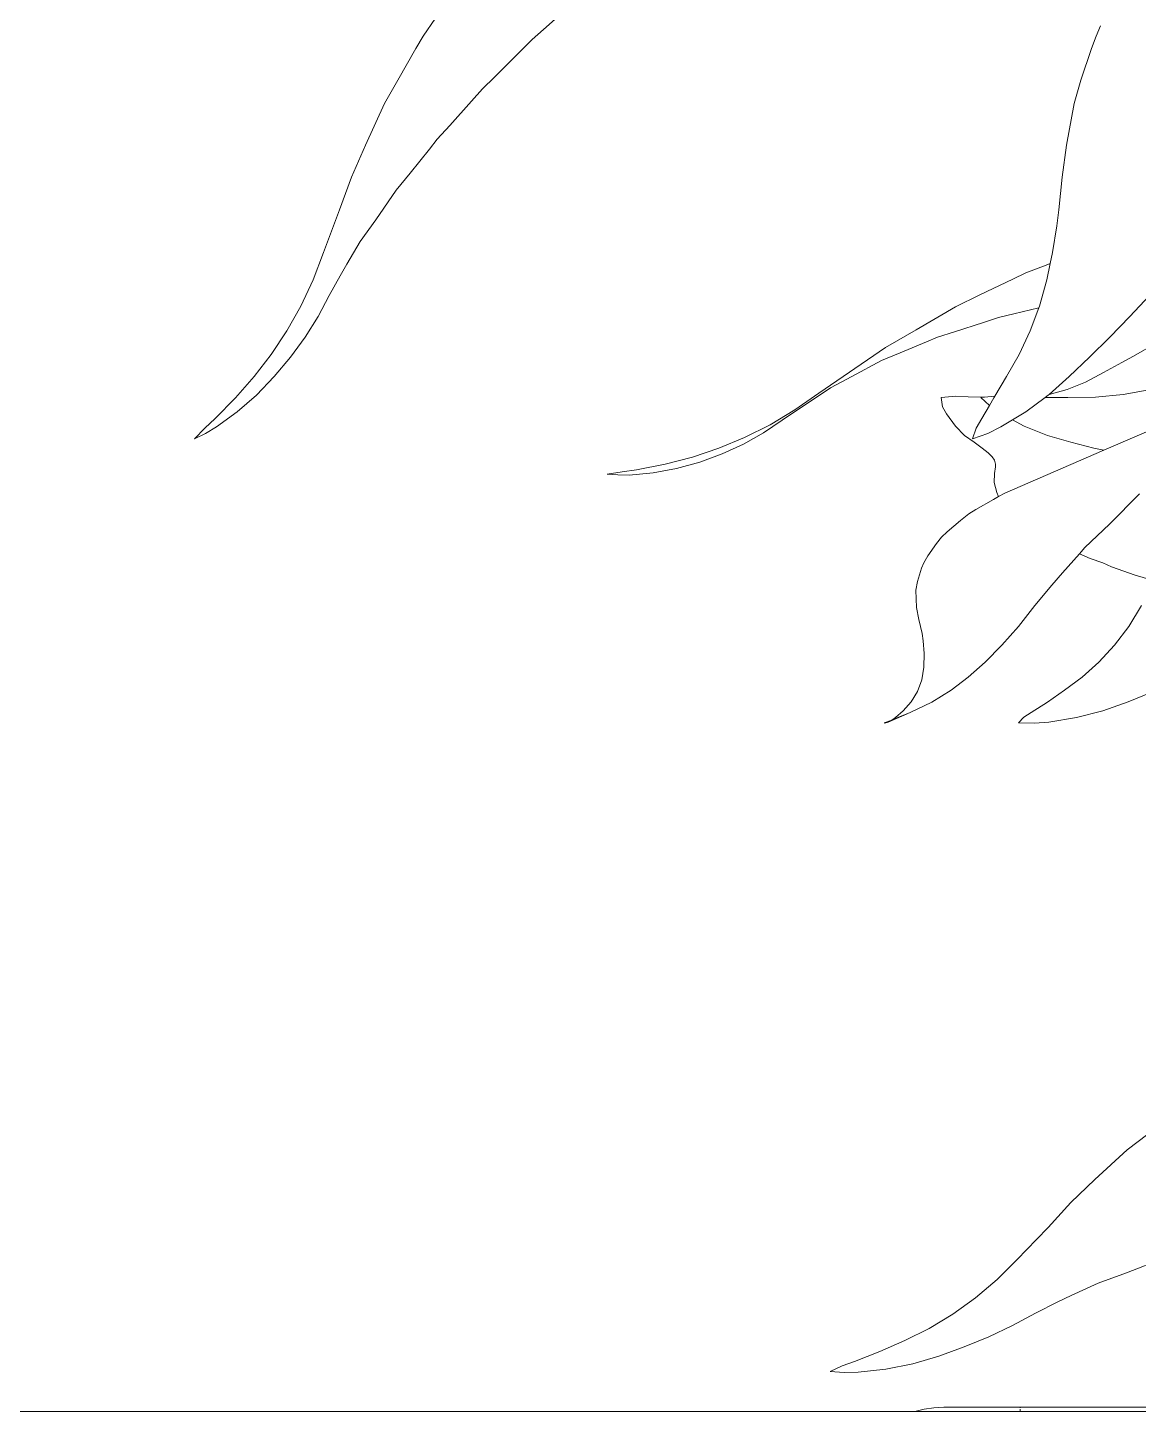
# Model space of a CAD drawing. Header units: metres. Extents: x 12.2 to 77.2, y 18.8 to 35.5.
# Drawn here: x 57.7672 to 58.0018, y 20.7565 to 21.0487 of the extents above; entities that cross this region are included whole.
import ezdxf

# ---------------------------------------------------------------- set-up
doc = ezdxf.new("R2010")
doc.units = ezdxf.units.M
doc.layers.add('0inne_gulv', color=7, linetype='Continuous', lineweight=13)

# ---------------------------------------------------------------- blocks, each defined once
blk = doc.blocks.new('One bedroom house ls')
for p, q in [((4.40676, -2.92611), (4.40124, -2.93104)), ((4.37582, -2.93243), (4.37841, -2.92869)), ((4.51796, -2.93243), (4.51891, -2.9303)), ((4.37425, -2.9351), (4.37582, -2.93243)), ((4.39596, -2.93606), (4.3988, -2.93316)), ((4.40124, -2.93104), (4.3988, -2.93316)), ((4.51694, -2.9351), (4.51796, -2.93243)), ((4.37425, -2.9351), (4.37043, -2.94176)), ((4.39088, -2.94111), (4.39596, -2.93606)), ((4.51694, -2.9351), (4.51473, -2.94176)), ((4.37043, -2.94176), (4.36766, -2.94671)), ((4.38834, -2.94357), (4.39088, -2.94111)), ((4.51473, -2.94176), (4.51334, -2.94671)), ((4.38605, -2.9462), (4.38834, -2.94357)), ((4.36766, -2.94671), (4.36364, -2.95546)), ((4.38147, -2.9513), (4.38605, -2.9462)), ((4.51334, -2.94671), (4.51166, -2.95546)), ((4.38147, -2.9513), (4.37876, -2.95423)), ((4.36364, -2.95546), (4.36065, -2.96221)), ((4.37309, -2.96141), (4.37712, -2.95635)), ((4.37876, -2.95423), (4.37712, -2.95635)), ((4.51166, -2.95546), (4.51077, -2.96221)), ((4.35814, -2.96911), (4.36065, -2.96221)), ((4.37013, -2.96501), (4.37309, -2.96141)), ((4.5101, -2.96911), (4.51077, -2.96221)), ((4.36578, -2.97127), (4.37013, -2.96501)), ((4.35688, -2.97252), (4.35814, -2.96911)), ((4.36249, -2.97581), (4.36578, -2.97127)), ((4.50965, -2.97252), (4.5101, -2.96911)), ((4.35688, -2.97252), (4.35475, -2.97814)), ((4.50965, -2.97252), (4.50872, -2.97814)), ((4.35969, -2.98059), (4.36249, -2.97581)), ((4.35255, -2.98392), (4.35475, -2.97814)), ((4.50825, -2.98049), (4.50872, -2.97814)), ((4.35598, -2.98722), (4.3583, -2.98304)), ((4.3583, -2.98304), (4.35969, -2.98059)), ((4.50035, -2.98378), (4.50313, -2.98245)), ((4.50313, -2.98245), (4.50738, -2.98082)), ((4.50738, -2.98082), (4.50825, -2.98049)), ((4.50756, -2.98392), (4.50825, -2.98049)), ((4.34997, -2.98945), (4.35255, -2.98392)), ((4.50035, -2.98378), (4.49342, -2.9871)), ((4.50601, -2.98945), (4.50756, -2.98392)), ((4.35598, -2.98722), (4.3536, -2.99166)), ((4.49342, -2.9871), (4.48827, -2.98959)), ((4.52923, -2.98722), (4.52507, -2.99166)), ((4.34702, -2.99471), (4.34997, -2.98945)), ((4.35086, -2.99602), (4.3536, -2.99166)), ((4.48827, -2.98959), (4.47991, -2.99446)), ((4.49416, -2.99291), (4.4973, -2.99187)), ((4.4973, -2.99187), (4.50057, -2.99112)), ((4.50057, -2.99112), (4.50586, -2.98985)), ((4.50403, -2.99471), (4.50586, -2.98985)), ((4.50586, -2.98985), (4.50601, -2.98945)), ((4.52084, -2.99602), (4.52507, -2.99166)), ((4.34371, -2.99967), (4.34702, -2.99471)), ((4.47991, -2.99446), (4.47347, -2.99822)), ((4.48802, -2.9949), (4.48447, -2.99602)), ((4.48802, -2.9949), (4.49416, -2.99291)), ((4.50167, -2.99967), (4.50403, -2.99471)), ((4.34777, -3.00026), (4.35086, -2.99602)), ((4.47658, -2.99934), (4.48215, -2.99701)), ((4.48447, -2.99602), (4.48215, -2.99701)), ((4.51656, -3.00026), (4.52084, -2.99602)), ((4.52585, -3.00003), (4.531, -2.99711)), ((4.34371, -2.99967), (4.34008, -3.00434)), ((4.34777, -3.00026), (4.34435, -3.00435)), ((4.47347, -2.99822), (4.4594, -3.00788)), ((4.4726, -3.00098), (4.47658, -2.99934)), ((4.50167, -2.99967), (4.49901, -3.00434)), ((4.51656, -3.00026), (4.51225, -3.00435)), ((4.56503, -3.00024), (4.5196, -3.01989)), ((4.5234, -3.00139), (4.52585, -3.00003)), ((4.46637, -3.0043), (4.4726, -3.00098)), ((4.51569, -3.00553), (4.51951, -3.0035)), ((4.5234, -3.00139), (4.51951, -3.0035)), ((4.34008, -3.00434), (4.33615, -3.00883)), ((4.34435, -3.00435), (4.34061, -3.00825)), ((4.46182, -3.00669), (4.46637, -3.0043)), ((4.49901, -3.00434), (4.49657, -3.00849)), ((4.51225, -3.00435), (4.508, -3.00812)), ((4.51182, -3.00709), (4.51569, -3.00553)), ((4.3319, -3.0132), (4.33615, -3.00883)), ((4.34061, -3.00825), (4.33655, -3.0118)), ((4.46182, -3.00669), (4.45163, -3.01353)), ((4.45432, -3.0114), (4.4594, -3.00788)), ((4.48521, -3.00877), (4.48832, -3.00847)), ((4.48521, -3.00877), (4.48552, -3.01071)), ((4.4909, -3.00859), (4.48832, -3.00847)), ((4.4909, -3.00859), (4.49434, -3.0087)), ((4.49359, -3.00877), (4.49434, -3.0087)), ((4.49359, -3.00877), (4.4954, -3.01049)), ((4.49434, -3.0087), (4.49657, -3.00849)), ((4.4954, -3.01049), (4.49637, -3.00883)), ((4.49657, -3.00849), (4.49637, -3.00883)), ((4.50717, -3.00876), (4.50308, -3.0118)), ((4.50785, -3.00825), (4.50717, -3.00876)), ((4.51199, -3.00879), (4.50717, -3.00876)), ((4.508, -3.00812), (4.50785, -3.00825)), ((4.508, -3.00812), (4.51182, -3.00709)), ((4.51782, -3.00868), (4.51199, -3.00879)), ((4.51782, -3.00868), (4.52365, -3.00813)), ((4.52365, -3.00813), (4.52948, -3.00709)), ((4.33214, -3.01499), (4.33655, -3.0118)), ((4.44908, -3.01452), (4.45432, -3.0114)), ((4.48635, -3.01223), (4.48552, -3.01071)), ((4.48635, -3.01223), (4.48822, -3.01479)), ((4.4938, -3.0132), (4.4954, -3.01049)), ((4.5003, -3.01349), (4.50308, -3.0118)), ((4.32753, -3.01748), (4.3297, -3.01524)), ((4.3319, -3.0132), (4.3297, -3.01524)), ((4.33214, -3.01499), (4.32985, -3.01634)), ((4.44371, -3.01721), (4.44908, -3.01452)), ((4.45163, -3.01353), (4.44768, -3.01622)), ((4.49018, -3.01676), (4.48822, -3.01479)), ((4.49187, -3.01748), (4.4926, -3.01524)), ((4.4938, -3.0132), (4.4926, -3.01524)), ((4.49784, -3.01499), (4.49509, -3.01634)), ((4.49784, -3.01499), (4.5003, -3.01349)), ((4.5003, -3.01349), (4.50275, -3.01479)), ((4.50765, -3.01676), (4.50275, -3.01479)), ((4.32753, -3.01748), (4.32985, -3.01634)), ((4.43824, -3.01949), (4.44371, -3.01721)), ((4.44346, -3.0186), (4.44768, -3.01622)), ((4.49218, -3.01822), (4.49018, -3.01676)), ((4.49187, -3.01748), (4.49509, -3.01634)), ((4.49387, -3.01943), (4.49218, -3.01822)), ((4.51263, -3.01822), (4.50765, -3.01676)), ((4.5175, -3.01943), (4.51263, -3.01822)), ((4.43824, -3.01949), (4.43267, -3.02134)), ((4.43896, -3.02067), (4.43423, -3.0224)), ((4.43896, -3.02067), (4.44346, -3.0186)), ((4.49387, -3.01943), (4.49516, -3.02046)), ((4.49516, -3.02046), (4.49602, -3.02132)), ((4.5196, -3.01989), (4.49867, -3.02895)), ((4.5175, -3.01943), (4.5196, -3.01989)), ((4.42088, -3.02403), (4.41786, -3.02444)), ((4.42088, -3.02403), (4.4269, -3.02285)), ((4.42932, -3.02378), (4.42436, -3.0247)), ((4.43267, -3.02134), (4.4269, -3.02285)), ((4.43423, -3.0224), (4.42932, -3.02378)), ((4.49646, -3.02199), (4.49602, -3.02132)), ((4.49646, -3.02199), (4.49669, -3.02282)), ((4.49671, -3.02342), (4.49647, -3.02482)), ((4.49669, -3.02282), (4.49671, -3.02342)), ((4.41467, -3.02499), (4.41786, -3.02444)), ((4.41467, -3.02499), (4.41692, -3.02513)), ((4.41935, -3.02515), (4.41692, -3.02513)), ((4.41935, -3.02515), (4.42436, -3.0247)), ((4.49647, -3.02482), (4.49644, -3.02674)), ((4.49644, -3.02674), (4.49696, -3.02885)), ((4.49625, -3.03031), (4.49735, -3.02969)), ((4.49696, -3.02885), (4.49735, -3.02969)), ((4.49735, -3.02969), (4.49867, -3.02895)), ((4.52076, -3.03548), (4.52709, -3.02908)), ((4.49253, -3.03244), (4.49103, -3.03332)), ((4.49253, -3.03244), (4.49625, -3.03031)), ((4.4893, -3.03473), (4.48652, -3.03712)), ((4.49103, -3.03332), (4.4893, -3.03473)), ((4.51557, -3.04047), (4.52076, -3.03548)), ((4.4853, -3.03824), (4.48423, -3.03961)), ((4.48652, -3.03712), (4.4853, -3.03824)), ((4.48242, -3.04221), (4.48423, -3.03961)), ((4.51441, -3.04178), (4.51557, -3.04047)), ((4.48108, -3.04483), (4.48155, -3.04365)), ((4.48155, -3.04365), (4.48242, -3.04221)), ((4.51082, -3.0458), (4.51441, -3.04178)), ((4.51672, -3.04278), (4.51441, -3.04178)), ((4.51937, -3.04371), (4.51672, -3.04278)), ((4.52123, -3.04452), (4.51937, -3.04371)), ((4.52123, -3.04452), (4.52619, -3.04629)), ((4.48108, -3.04483), (4.48025, -3.04759)), ((4.50857, -3.04842), (4.51082, -3.0458)), ((4.52957, -3.04724), (4.52619, -3.04629)), ((4.48025, -3.04759), (4.4799, -3.04948)), ((4.4799, -3.04948), (4.48001, -3.0531)), ((4.50502, -3.0527), (4.50857, -3.04842)), ((4.48001, -3.0531), (4.4805, -3.05564)), ((4.50502, -3.0527), (4.50156, -3.05709)), ((4.52757, -3.0527), (4.52486, -3.05709)), ((4.48122, -3.0586), (4.4805, -3.05564)), ((4.48144, -3.06015), (4.48122, -3.0586)), ((4.49804, -3.06109), (4.50156, -3.05709)), ((4.52185, -3.06109), (4.52486, -3.05709)), ((4.48144, -3.06015), (4.48161, -3.06282)), ((4.49451, -3.06467), (4.49804, -3.06109)), ((4.51855, -3.06467), (4.52185, -3.06109)), ((4.48158, -3.06573), (4.48161, -3.06282)), ((4.49451, -3.06467), (4.49095, -3.06783)), ((4.51855, -3.06467), (4.515, -3.06783)), ((4.48112, -3.0684), (4.48158, -3.06573)), ((4.49095, -3.06783), (4.48731, -3.07058)), ((4.515, -3.06783), (4.51127, -3.07058)), ((4.47888, -3.07305), (4.48021, -3.07085)), ((4.48021, -3.07085), (4.48112, -3.0684)), ((4.48731, -3.07058), (4.48324, -3.07307)), ((4.51127, -3.07058), (4.50768, -3.07307)), ((4.5247, -3.07305), (4.53004, -3.07085)), ((4.47888, -3.07305), (4.47722, -3.07494)), ((4.47866, -3.07532), (4.48324, -3.07307)), ((4.50424, -3.07532), (4.50768, -3.07307)), ((4.5247, -3.07305), (4.51938, -3.07494)), ((4.47866, -3.07532), (4.47404, -3.07732)), ((4.47478, -3.07687), (4.4762, -3.0763)), ((4.47478, -3.07687), (4.47559, -3.07637)), ((4.47722, -3.07494), (4.47559, -3.07637)), ((4.47866, -3.07532), (4.4762, -3.0763)), ((4.50155, -3.0775), (4.50268, -3.0763)), ((4.50424, -3.07532), (4.50268, -3.0763)), ((4.50795, -3.07732), (4.51382, -3.07637)), ((4.51938, -3.07494), (4.51382, -3.07637)), ((4.4732, -3.0775), (4.47478, -3.07687)), ((4.4732, -3.0775), (4.47335, -3.07753)), ((4.47404, -3.07732), (4.47335, -3.07753)), ((4.50155, -3.0775), (4.50496, -3.07753)), ((4.50795, -3.07732), (4.50496, -3.07753)), ((4.52885, -3.16434), (4.52451, -3.16765)), ((4.52451, -3.16765), (4.51766, -3.17389)), ((4.51766, -3.17389), (4.51258, -3.17879)), ((4.5078, -3.18402), (4.51258, -3.17879)), ((4.50538, -3.18659), (4.5078, -3.18402)), ((4.50538, -3.18659), (4.5013, -3.19077)), ((4.52439, -3.19364), (4.5323, -3.19051)), ((4.49703, -3.19503), (4.5013, -3.19077)), ((4.51836, -3.19578), (4.52439, -3.19364)), ((4.49249, -3.1989), (4.49703, -3.19503)), ((4.51268, -3.19837), (4.51836, -3.19578)), ((4.48772, -3.20234), (4.49249, -3.1989)), ((4.50985, -3.19973), (4.51268, -3.19837)), ((4.48272, -3.20534), (4.48772, -3.20234)), ((4.50516, -3.20211), (4.50032, -3.20472)), ((4.50516, -3.20211), (4.50985, -3.19973)), ((4.49529, -3.2071), (4.50032, -3.20472)), ((4.47756, -3.20792), (4.4723, -3.21025)), ((4.48272, -3.20534), (4.47756, -3.20792)), ((4.49008, -3.20927), (4.49529, -3.2071)), ((4.46692, -3.21237), (4.4723, -3.21025)), ((4.49008, -3.20927), (4.48472, -3.21119)), ((4.46174, -3.21446), (4.46429, -3.21328)), ((4.46692, -3.21237), (4.46429, -3.21328)), ((4.46768, -3.2146), (4.47356, -3.21396)), ((4.47922, -3.21281), (4.47356, -3.21396)), ((4.48472, -3.21119), (4.47922, -3.21281)), ((4.46174, -3.21446), (4.46476, -3.21466)), ((4.46768, -3.2146), (4.46476, -3.21466)), ((4.48163, -3.22239), (4.47967, -3.22286)), ((4.4837, -3.22209), (4.48163, -3.22239)), ((4.48581, -3.222), (4.4837, -3.22209)), ((4.48581, -3.222), (4.50194, -3.222)), ((4.50194, -3.22209), (4.50194, -3.222)), ((4.68705, -3.222), (4.50194, -3.222)), ((4.50194, -3.22286), (4.50194, -3.22239)), ((4.22642, -3.22286), (4.47967, -3.22286)), ((4.50194, -3.22286), (4.47967, -3.22286)), ((4.50194, -3.22286), (4.68752, -3.22286))]:
    blk.add_line(p, q)

msp = doc.modelspace()

# ---------------------------------------------------------------- block references
at = {"layer": '0inne_gulv'}
msp.add_blockref('One bedroom house ls', (53.47489, 23.9794), dxfattribs=at)

doc.saveas('drawing.dxf')
